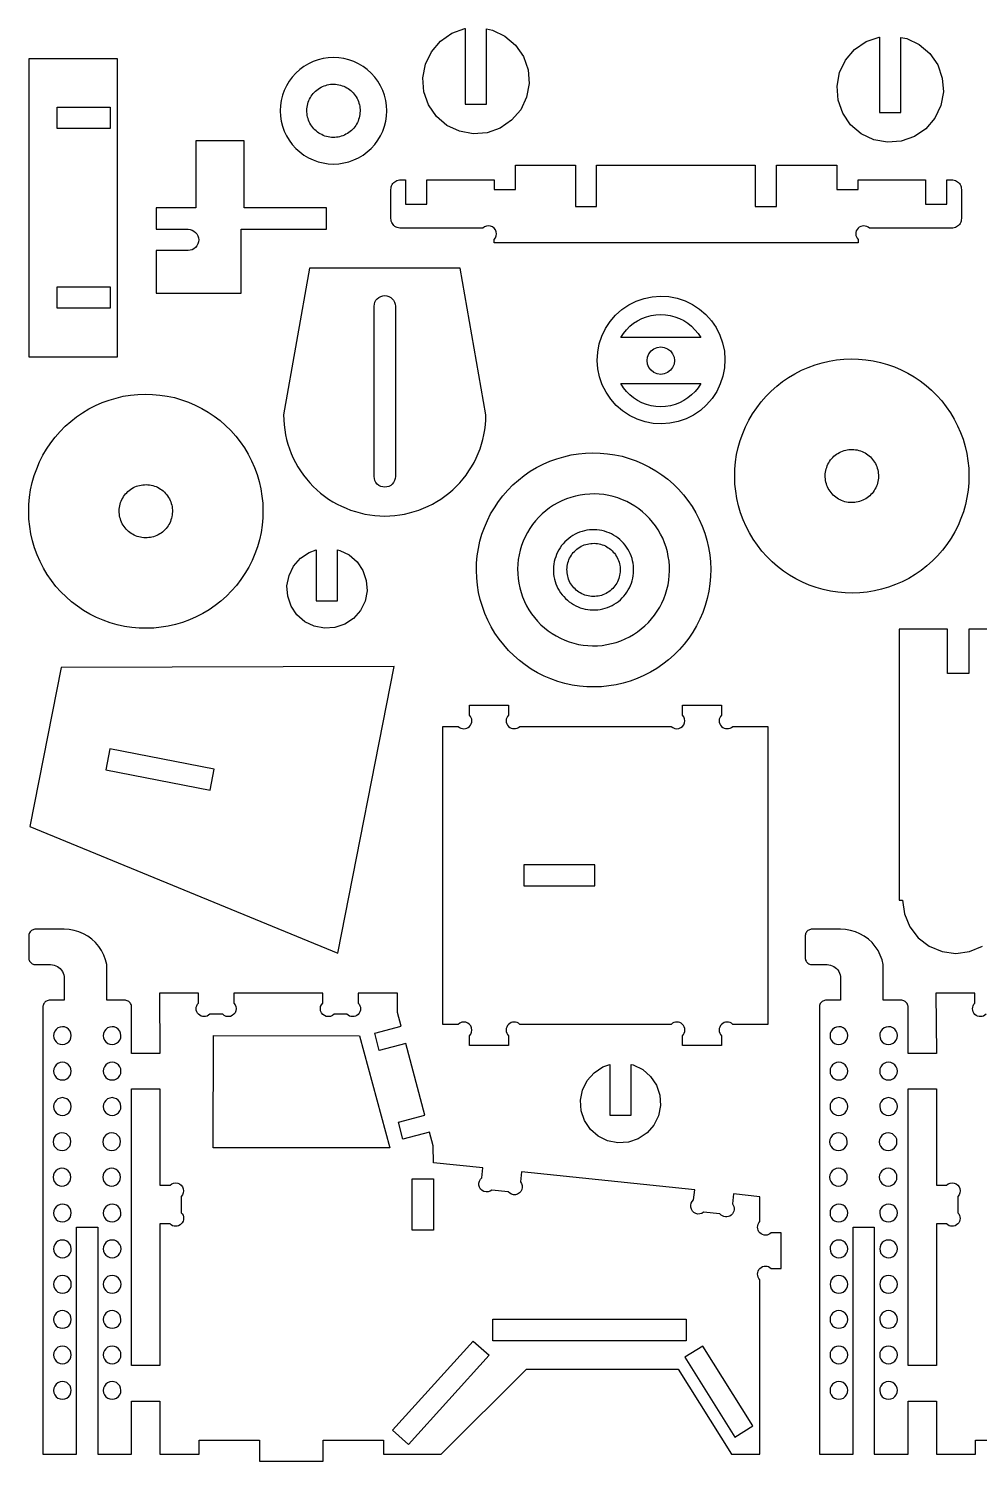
# Model space of a CAD drawing. Extents: x 0.7 to 47.3, y 0.7 to 17.5.
# Drawn here: x 0.72 to 11.88, y 0.72 to 17.54 of the extents above; entities that cross this region are included whole.
import ezdxf

# ---------------------------------------------------------------- set-up
doc = ezdxf.new("R2010")
doc.units = 0
doc.header["$MEASUREMENT"] = 0
for name, color, linetype in [('EXT', 1, 'CONTINUOUS'), ('INT', 150, 'CONTINUOUS'), ('POCKET_1_1MM', 105, 'CONTINUOUS')]:
    doc.layers.add(name, color=color, linetype=linetype)

msp = doc.modelspace()

# ---------------------------------------------------------------- linework, layer by layer
at = {"layer": 'EXT'}
for points in [[(6.388, 16.469), (6.253, 16.377), (6.1, 16.322), (5.937, 16.309), (5.776, 16.339), (5.629, 16.409), (5.505, 16.515), (5.413, 16.65), (5.358, 16.804), (5.346, 16.966), (5.375, 17.127), (5.446, 17.274), (5.552, 17.398), (5.686, 17.49), (5.84, 17.545), (5.844, 17.545), (5.844, 16.657), (6.094, 16.657), (6.094, 17.541), (6.163, 17.528), (6.31, 17.458), (6.434, 17.352), (6.527, 17.217), (6.581, 17.063), (6.594, 16.901), (6.564, 16.74), (6.494, 16.593)], [(11.25, 16.37), (11.116, 16.278), (10.962, 16.224), (10.799, 16.211), (10.639, 16.241), (10.491, 16.311), (10.367, 16.417), (10.275, 16.551), (10.221, 16.705), (10.208, 16.868), (10.237, 17.028), (10.308, 17.175), (10.414, 17.3), (10.548, 17.392), (10.702, 17.446), (10.706, 17.446), (10.706, 16.559), (10.956, 16.559), (10.956, 17.442), (11.025, 17.429), (11.172, 17.359), (11.296, 17.253), (11.389, 17.119), (11.443, 16.965), (11.456, 16.802), (11.426, 16.642), (11.356, 16.495)], [(0.719, 17.191), (0.719, 13.691), (1.76, 13.691), (1.76, 17.191)], [(7.551, 13.193), (7.496, 13.274), (7.452, 13.361), (7.419, 13.454), (7.399, 13.55), (7.392, 13.648), (7.398, 13.746), (7.416, 13.842), (7.447, 13.935), (7.49, 14.024), (7.544, 14.106), (7.608, 14.18), (7.681, 14.245), (7.762, 14.3), (7.85, 14.344), (7.942, 14.377), (8.038, 14.397), (8.136, 14.404), (8.234, 14.398), (8.331, 14.38), (8.424, 14.349), (8.512, 14.306), (8.594, 14.252), (8.668, 14.188), (8.734, 14.115), (8.789, 14.034), (8.833, 13.946), (8.865, 13.854), (8.885, 13.757), (8.892, 13.66), (8.887, 13.562), (8.868, 13.465), (8.837, 13.372), (8.795, 13.284), (8.741, 13.202), (8.677, 13.128), (8.603, 13.062), (8.522, 13.007), (8.435, 12.963), (8.342, 12.931), (8.246, 12.911), (8.148, 12.904), (8.05, 12.909), (7.954, 12.928), (7.861, 12.959), (7.772, 13.001), (7.69, 13.055), (7.616, 13.119)], [(9.445, 11.284), (9.384, 11.344), (9.326, 11.409), (9.273, 11.477), (9.224, 11.548), (9.18, 11.622), (9.14, 11.699), (9.105, 11.778), (9.076, 11.859), (9.051, 11.942), (9.032, 12.026), (9.018, 12.111), (9.009, 12.197), (9.006, 12.284), (9.008, 12.37), (9.016, 12.456), (9.029, 12.542), (9.048, 12.626), (9.071, 12.709), (9.1, 12.79), (9.134, 12.87), (9.173, 12.947), (9.217, 13.022), (9.265, 13.093), (9.317, 13.162), (9.374, 13.227), (9.435, 13.288), (9.499, 13.346), (9.567, 13.399), (9.639, 13.448), (9.713, 13.492), (9.79, 13.532), (9.869, 13.567), (9.95, 13.596), (10.033, 13.621), (10.117, 13.64), (10.202, 13.654), (10.288, 13.662), (10.374, 13.666), (10.461, 13.663), (10.547, 13.656), (10.632, 13.643), (10.716, 13.624), (10.8, 13.6), (10.881, 13.572), (10.96, 13.538), (11.038, 13.499), (11.112, 13.455), (11.184, 13.407), (11.252, 13.354), (11.317, 13.298), (11.379, 13.237), (11.436, 13.172), (11.49, 13.104), (11.538, 13.033), (11.583, 12.959), (11.622, 12.882), (11.657, 12.803), (11.687, 12.722), (11.711, 12.639), (11.731, 12.555), (11.744, 12.47), (11.753, 12.384), (11.756, 12.298), (11.754, 12.211), (11.746, 12.125), (11.733, 12.04), (11.715, 11.955), (11.691, 11.872), (11.662, 11.791), (11.628, 11.711), (11.589, 11.634), (11.546, 11.56), (11.498, 11.488), (11.445, 11.419), (11.388, 11.354), (11.327, 11.293), (11.263, 11.236), (11.195, 11.182), (11.124, 11.133), (11.05, 11.089), (10.973, 11.049), (10.894, 11.015), (10.813, 10.985), (10.73, 10.961), (10.646, 10.941), (10.56, 10.927), (10.474, 10.919), (10.388, 10.916), (10.302, 10.918), (10.216, 10.926), (10.13, 10.939), (10.046, 10.957), (9.963, 10.981), (9.881, 11.01), (9.802, 11.044), (9.725, 11.082), (9.65, 11.126), (9.579, 11.174), (9.51, 11.227)], [(1.158, 10.87), (1.096, 10.931), (1.039, 10.995), (0.985, 11.063), (0.937, 11.135), (0.892, 11.209), (0.853, 11.286), (0.818, 11.365), (0.788, 11.446), (0.764, 11.529), (0.744, 11.613), (0.731, 11.698), (0.722, 11.784), (0.719, 11.87), (0.721, 11.957), (0.729, 12.043), (0.742, 12.128), (0.76, 12.213), (0.784, 12.296), (0.813, 12.377), (0.847, 12.456), (0.886, 12.534), (0.929, 12.608), (0.977, 12.68), (1.03, 12.748), (1.087, 12.813), (1.148, 12.875), (1.212, 12.932), (1.28, 12.986), (1.351, 13.034), (1.425, 13.079), (1.502, 13.118), (1.581, 13.153), (1.662, 13.183), (1.745, 13.207), (1.829, 13.227), (1.915, 13.241), (2.001, 13.249), (2.087, 13.252), (2.173, 13.25), (2.259, 13.242), (2.345, 13.229), (2.429, 13.211), (2.512, 13.187), (2.594, 13.158), (2.673, 13.124), (2.75, 13.085), (2.825, 13.042), (2.896, 12.994), (2.965, 12.941), (3.03, 12.884), (3.091, 12.824), (3.149, 12.759), (3.202, 12.691), (3.251, 12.62), (3.295, 12.546), (3.335, 12.469), (3.37, 12.39), (3.399, 12.309), (3.424, 12.226), (3.443, 12.142), (3.457, 12.056), (3.466, 11.97), (3.469, 11.884), (3.466, 11.798), (3.459, 11.712), (3.446, 11.626), (3.427, 11.542), (3.404, 11.459), (3.375, 11.377), (3.341, 11.298), (3.302, 11.221), (3.258, 11.146), (3.21, 11.075), (3.158, 11.006), (3.101, 10.941), (3.04, 10.88), (2.976, 10.822), (2.908, 10.769), (2.836, 10.72), (2.762, 10.676), (2.685, 10.636), (2.606, 10.601), (2.525, 10.572), (2.442, 10.547), (2.358, 10.528), (2.273, 10.514), (2.187, 10.505), (2.101, 10.502), (2.014, 10.505), (1.928, 10.512), (1.843, 10.525), (1.759, 10.544), (1.675, 10.567), (1.594, 10.596), (1.515, 10.63), (1.437, 10.669), (1.363, 10.713), (1.291, 10.761), (1.223, 10.813)], [(6.413, 10.181), (6.352, 10.242), (6.295, 10.307), (6.241, 10.375), (6.192, 10.446), (6.148, 10.52), (6.109, 10.597), (6.074, 10.676), (6.044, 10.757), (6.02, 10.84), (6, 10.924), (5.986, 11.009), (5.978, 11.095), (5.975, 11.181), (5.977, 11.268), (5.985, 11.354), (5.998, 11.439), (6.016, 11.524), (6.04, 11.607), (6.069, 11.688), (6.103, 11.767), (6.141, 11.845), (6.185, 11.919), (6.233, 11.991), (6.286, 12.059), (6.343, 12.124), (6.403, 12.186), (6.468, 12.243), (6.536, 12.297), (6.607, 12.346), (6.681, 12.39), (6.758, 12.429), (6.837, 12.464), (6.918, 12.494), (7.001, 12.518), (7.085, 12.538), (7.171, 12.552), (7.256, 12.56), (7.343, 12.563), (7.429, 12.561), (7.515, 12.553), (7.601, 12.54), (7.685, 12.522), (7.768, 12.498), (7.849, 12.469), (7.929, 12.435), (8.006, 12.396), (8.081, 12.353), (8.152, 12.305), (8.221, 12.252), (8.286, 12.195), (8.347, 12.135), (8.405, 12.07), (8.458, 12.002), (8.507, 11.931), (8.551, 11.857), (8.591, 11.78), (8.626, 11.701), (8.655, 11.62), (8.68, 11.537), (8.699, 11.453), (8.713, 11.367), (8.722, 11.281), (8.725, 11.195), (8.722, 11.109), (8.715, 11.023), (8.702, 10.937), (8.683, 10.853), (8.66, 10.77), (8.631, 10.689), (8.597, 10.609), (8.558, 10.532), (8.514, 10.457), (8.466, 10.386), (8.414, 10.317), (8.357, 10.252), (8.296, 10.191), (8.231, 10.133), (8.163, 10.08), (8.092, 10.031), (8.018, 9.987), (7.941, 9.947), (7.862, 9.912), (7.781, 9.883), (7.698, 9.858), (7.614, 9.839), (7.529, 9.825), (7.443, 9.816), (7.357, 9.813), (7.27, 9.816), (7.184, 9.823), (7.099, 9.836), (7.014, 9.855), (6.931, 9.878), (6.85, 9.907), (6.77, 9.941), (6.693, 9.98), (6.619, 10.024), (6.547, 10.072), (6.479, 10.124)], [(4.532, 10.619), (4.43, 10.55), (4.314, 10.51), (4.191, 10.502), (4.07, 10.526), (3.96, 10.58), (3.867, 10.661), (3.799, 10.763), (3.759, 10.879), (3.751, 11.002), (3.775, 11.123), (3.829, 11.233), (3.91, 11.326), (4.012, 11.394), (4.095, 11.423), (4.095, 10.826), (4.345, 10.826), (4.345, 11.423), (4.371, 11.418), (4.482, 11.364), (4.574, 11.283), (4.643, 11.181), (4.682, 11.065), (4.691, 10.942), (4.667, 10.822), (4.613, 10.711)], [(0.734, 8.173), (4.349, 6.686), (5.009, 10.053), (1.101, 10.042)], [(7.977, 4.575), (7.875, 4.507), (7.758, 4.467), (7.636, 4.459), (7.515, 4.483), (7.405, 4.537), (7.312, 4.618), (7.244, 4.72), (7.204, 4.836), (7.196, 4.959), (7.22, 5.079), (7.274, 5.19), (7.355, 5.282), (7.457, 5.351), (7.54, 5.379), (7.54, 4.783), (7.79, 4.783), (7.79, 5.38), (7.816, 5.375), (7.927, 5.321), (8.019, 5.24), (8.088, 5.138), (8.127, 5.021), (8.136, 4.899), (8.112, 4.778), (8.058, 4.668)]]:
    msp.add_lwpolyline(points, close=True, dxfattribs=at)
for points in [[(4.297, 17.205, 0.414214), (3.672, 16.58, 0.414214), (4.297, 15.955, 0.414214), (4.922, 16.58, 0.414214)], [(3.249, 16.227), (2.68, 16.227), (2.68, 15.439), (2.215, 15.439), (2.215, 15.189), (2.59, 15.189, -0.414214), (2.715, 15.064, -0.414214), (2.59, 14.939), (2.215, 14.939), (2.215, 14.439), (3.215, 14.439), (3.215, 15.189), (4.215, 15.189), (4.215, 15.439), (3.25, 15.439)], [(11.568, 15.202), (10.587, 15.201, 1), (10.455, 15.068), (10.455, 15.03), (6.183, 15.03), (6.183, 15.068, 1), (6.051, 15.201), (5.09, 15.201), (5.075, 15.201), (5.06, 15.204), (5.045, 15.208), (5.031, 15.215), (5.018, 15.223), (5.007, 15.233), (4.996, 15.244), (4.988, 15.257), (4.981, 15.27), (4.975, 15.284), (4.972, 15.299), (4.971, 15.314), (4.971, 15.656), (4.972, 15.671), (4.975, 15.686), (4.979, 15.7), (4.986, 15.713), (4.994, 15.725), (5.004, 15.737), (5.015, 15.747), (5.028, 15.755), (5.041, 15.761), (5.055, 15.766), (5.07, 15.769), (5.085, 15.77), (5.142, 15.77), (5.142, 15.485), (5.392, 15.485), (5.392, 15.77), (6.183, 15.77), (6.183, 15.656), (6.433, 15.656), (6.433, 15.941), (7.137, 15.941), (7.137, 15.457), (7.386, 15.457), (7.386, 15.941), (9.246, 15.941), (9.246, 15.457), (9.496, 15.457), (9.496, 15.941), (10.205, 15.941), (10.205, 15.656), (10.455, 15.656), (10.455, 15.77), (11.247, 15.77), (11.247, 15.485), (11.497, 15.485), (11.497, 15.77), (11.554, 15.77), (11.568, 15.769), (11.583, 15.766), (11.597, 15.761), (11.61, 15.755), (11.623, 15.747), (11.634, 15.737), (11.644, 15.725), (11.652, 15.713), (11.659, 15.7), (11.664, 15.686), (11.666, 15.671), (11.667, 15.656), (11.667, 15.314), (11.666, 15.3), (11.664, 15.285), (11.659, 15.271), (11.652, 15.258), (11.644, 15.245), (11.634, 15.234), (11.623, 15.224), (11.61, 15.216), (11.597, 15.209), (11.583, 15.204)], [(6.086, 13.009), (5.782, 14.732), (4.015, 14.732), (3.711, 13.009), (3.711, 13.009, 0.414214), (4.899, 11.821, 0.414214), (6.086, 13.009)], [(5.581, 9.351), (5.761, 9.351, 1), (5.894, 9.483), (5.894, 9.601), (6.351, 9.601), (6.351, 9.483, 1), (6.483, 9.351), (8.261, 9.351, 1), (8.394, 9.483), (8.394, 9.601), (8.851, 9.601), (8.851, 9.483, 1), (8.983, 9.351), (9.394, 9.351), (9.394, 5.851), (8.983, 5.851, 1), (8.851, 5.718), (8.851, 5.601), (8.394, 5.601), (8.394, 5.718, 1), (8.261, 5.851), (6.483, 5.851, 1), (6.351, 5.718), (6.351, 5.601), (5.894, 5.601), (5.894, 5.718, 1), (5.761, 5.851), (5.581, 5.851)], [(2.255, 6.219), (2.26, 5.51), (1.927, 5.51), (1.927, 6.052), (1.926, 6.063), (1.924, 6.074), (1.921, 6.084), (1.916, 6.094), (1.91, 6.103), (1.903, 6.111), (1.894, 6.118), (1.885, 6.124), (1.876, 6.129), (1.865, 6.133), (1.855, 6.135), (1.844, 6.135), (1.635, 6.135), (1.635, 6.552), (1.621, 6.609), (1.601, 6.664), (1.574, 6.717), (1.542, 6.766), (1.504, 6.811), (1.461, 6.851), (1.414, 6.886), (1.363, 6.915), (1.308, 6.938), (1.252, 6.955), (1.194, 6.965), (1.135, 6.969), (0.802, 6.969), (0.791, 6.968), (0.781, 6.966), (0.77, 6.962), (0.76, 6.958), (0.751, 6.952), (0.743, 6.944), (0.736, 6.936), (0.73, 6.927), (0.725, 6.917), (0.722, 6.907), (0.719, 6.896), (0.719, 6.885), (0.719, 6.635), (0.719, 6.625), (0.722, 6.614), (0.725, 6.604), (0.73, 6.594), (0.736, 6.585), (0.743, 6.576), (0.751, 6.569), (0.76, 6.563), (0.77, 6.558), (0.781, 6.555), (0.791, 6.553), (0.802, 6.552), (0.976, 6.552), (0.997, 6.551), (1.017, 6.547), (1.037, 6.54), (1.056, 6.531), (1.073, 6.519), (1.089, 6.505), (1.102, 6.49), (1.114, 6.472), (1.123, 6.454), (1.13, 6.434), (1.134, 6.413), (1.135, 6.392), (1.135, 6.135), (0.969, 6.135), (0.958, 6.135), (0.947, 6.133), (0.937, 6.129), (0.927, 6.124), (0.918, 6.118), (0.91, 6.111), (0.903, 6.103), (0.897, 6.094), (0.892, 6.084), (0.888, 6.074), (0.886, 6.063), (0.885, 6.052), (0.885, 0.802), (1.281, 0.802), (1.281, 3.469), (1.531, 3.469), (1.531, 0.802), (1.927, 0.802), (1.927, 1.427), (2.26, 1.427), (2.26, 0.802), (2.719, 0.802), (2.719, 0.969), (3.427, 0.969), (3.427, 0.719), (4.177, 0.719), (4.177, 0.969), (4.885, 0.969), (4.885, 0.802), (5.561, 0.802), (6.561, 1.802), (8.344, 1.802), (8.969, 0.802), (9.302, 0.802), (9.302, 2.852, -1), (9.435, 2.985), (9.552, 2.985), (9.552, 3.402), (9.435, 3.402, -1), (9.302, 3.534), (9.302, 3.827), (8.991, 3.859), (8.979, 3.743, -1), (8.833, 3.624), (8.642, 3.644, -1), (8.524, 3.79), (8.537, 3.907), (6.504, 4.118), (6.492, 4.002, -1), (6.347, 3.884), (6.156, 3.903, -1), (6.038, 4.049), (6.05, 4.166), (5.469, 4.226), (5.466, 4.423), (5.423, 4.584), (5.112, 4.501), (5.058, 4.703), (5.369, 4.786), (5.146, 5.627), (4.834, 5.544), (4.781, 5.747), (5.092, 5.83), (5.049, 5.99), (5.049, 6.219), (4.587, 6.219), (4.587, 6.101, -1), (4.454, 5.969), (4.303, 5.969, -1), (4.17, 6.101), (4.17, 6.219), (3.128, 6.219), (3.128, 6.101, -1), (2.996, 5.969), (2.844, 5.969, -1), (2.712, 6.101), (2.712, 6.219)]]:
    msp.add_lwpolyline(points, format="xyb", close=True, dxfattribs=at)
msp.add_lwpolyline([(13.615, 10.492), (11.756, 10.492), (11.756, 9.971), (11.506, 9.971), (11.506, 10.492), (10.935, 10.492), (10.935, 7.309), (10.977, 7.309), (10.998, 7.147), (11.061, 6.997), (11.16, 6.867), (11.289, 6.768), (11.44, 6.706), (11.602, 6.684), (11.764, 6.706), (11.914, 6.768)], dxfattribs=at)
msp.add_lwpolyline([(11.959, 5.969, -1), (11.826, 6.101), (11.826, 6.219), (11.369, 6.219), (11.375, 5.51), (11.041, 5.51), (11.041, 6.052), (11.041, 6.063), (11.038, 6.074), (11.035, 6.084), (11.03, 6.094), (11.024, 6.103), (11.017, 6.111), (11.009, 6.118), (11, 6.124), (10.99, 6.129), (10.979, 6.133), (10.969, 6.135), (10.958, 6.135), (10.75, 6.135), (10.75, 6.552), (10.736, 6.609), (10.715, 6.664), (10.689, 6.717), (10.656, 6.766), (10.618, 6.811), (10.575, 6.851), (10.528, 6.886), (10.477, 6.915), (10.423, 6.938), (10.366, 6.955), (10.308, 6.965), (10.25, 6.969), (9.916, 6.969), (9.905, 6.968), (9.895, 6.966), (9.884, 6.962), (9.875, 6.958), (9.866, 6.952), (9.857, 6.944), (9.85, 6.936), (9.844, 6.927), (9.839, 6.917), (9.836, 6.907), (9.834, 6.896), (9.833, 6.885), (9.833, 6.635), (9.834, 6.625), (9.836, 6.614), (9.839, 6.604), (9.844, 6.594), (9.85, 6.585), (9.857, 6.576), (9.866, 6.569), (9.875, 6.563), (9.884, 6.558), (9.895, 6.555), (9.905, 6.553), (9.916, 6.552), (10.09, 6.552), (10.111, 6.551), (10.131, 6.547), (10.151, 6.54), (10.17, 6.531), (10.187, 6.519), (10.203, 6.505), (10.217, 6.49), (10.228, 6.472), (10.237, 6.454), (10.244, 6.434), (10.248, 6.413), (10.25, 6.392), (10.25, 6.135), (10.083, 6.135), (10.072, 6.135), (10.061, 6.133), (10.051, 6.129), (10.041, 6.124), (10.032, 6.118), (10.024, 6.111), (10.017, 6.103), (10.011, 6.094), (10.006, 6.084), (10.002, 6.074), (10, 6.063), (10, 6.052), (10, 0.802), (10.395, 0.802), (10.395, 3.469), (10.645, 3.469), (10.645, 0.802), (11.041, 0.802), (11.041, 1.427), (11.375, 1.427), (11.375, 0.802), (11.833, 0.802), (11.833, 0.969), (12.541, 0.969)], format="xyb", dxfattribs=at)
at = {"layer": 'INT'}
for points in [[(4.053, 16.385), (4.041, 16.401), (4.03, 16.417), (4.02, 16.434), (4.012, 16.452), (4.004, 16.47), (3.998, 16.488), (3.993, 16.507), (3.989, 16.527), (3.986, 16.546), (3.985, 16.566), (3.984, 16.585), (3.985, 16.605), (3.988, 16.624), (3.991, 16.644), (3.996, 16.663), (4.001, 16.682), (4.008, 16.7), (4.016, 16.718), (4.026, 16.735), (4.036, 16.752), (4.047, 16.768), (4.059, 16.783), (4.073, 16.798), (4.087, 16.811), (4.102, 16.824), (4.118, 16.836), (4.134, 16.847), (4.151, 16.856), (4.169, 16.865), (4.187, 16.872), (4.205, 16.879), (4.224, 16.884), (4.244, 16.888), (4.263, 16.891), (4.283, 16.892), (4.302, 16.892), (4.322, 16.891), (4.341, 16.889), (4.361, 16.886), (4.38, 16.881), (4.398, 16.875), (4.417, 16.868), (4.435, 16.86), (4.452, 16.851), (4.469, 16.841), (4.485, 16.83), (4.5, 16.817), (4.515, 16.804), (4.528, 16.79), (4.541, 16.775), (4.553, 16.759), (4.564, 16.743), (4.573, 16.726), (4.582, 16.708), (4.589, 16.69), (4.596, 16.671), (4.601, 16.652), (4.605, 16.633), (4.607, 16.614), (4.609, 16.594), (4.609, 16.575), (4.608, 16.555), (4.606, 16.535), (4.603, 16.516), (4.598, 16.497), (4.592, 16.478), (4.585, 16.46), (4.577, 16.442), (4.568, 16.425), (4.558, 16.408), (4.546, 16.392), (4.534, 16.377), (4.521, 16.362), (4.507, 16.348), (4.492, 16.336), (4.476, 16.324), (4.46, 16.313), (4.443, 16.304), (4.425, 16.295), (4.407, 16.287), (4.388, 16.281), (4.369, 16.276), (4.35, 16.272), (4.331, 16.269), (4.311, 16.268), (4.291, 16.267), (4.272, 16.268), (4.252, 16.271), (4.233, 16.274), (4.214, 16.279), (4.195, 16.284), (4.177, 16.291), (4.159, 16.3), (4.142, 16.309), (4.125, 16.319), (4.109, 16.33), (4.094, 16.343), (4.079, 16.356), (4.065, 16.37)], [(1.052, 16.621), (1.677, 16.621), (1.677, 16.371), (1.052, 16.371)], [(1.052, 14.511), (1.677, 14.511), (1.677, 14.261), (1.052, 14.261)], [(8.607, 13.918), (7.669, 13.918), (7.7, 13.965), (7.736, 14.009), (7.776, 14.049), (7.82, 14.085), (7.867, 14.115), (7.918, 14.141), (7.971, 14.161), (8.025, 14.176), (8.081, 14.185), (8.138, 14.188), (8.194, 14.185), (8.25, 14.176), (8.305, 14.162), (8.358, 14.141), (8.408, 14.116), (8.456, 14.085), (8.5, 14.049), (8.54, 14.009), (8.576, 13.965)], [(7.977, 13.646), (7.982, 13.688), (7.998, 13.727), (8.024, 13.76), (8.057, 13.786), (8.096, 13.802), (8.138, 13.808), (8.18, 13.802), (8.219, 13.786), (8.252, 13.76), (8.278, 13.727), (8.294, 13.688), (8.299, 13.646), (8.294, 13.605), (8.278, 13.566), (8.252, 13.532), (8.219, 13.507), (8.18, 13.49), (8.138, 13.485), (8.096, 13.49), (8.057, 13.507), (8.024, 13.532), (7.998, 13.566), (7.982, 13.605)], [(7.669, 13.376), (8.607, 13.376), (8.577, 13.328), (8.541, 13.284), (8.501, 13.244), (8.457, 13.208), (8.409, 13.177), (8.359, 13.152), (8.306, 13.131), (8.251, 13.116), (8.195, 13.108), (8.138, 13.105), (8.082, 13.108), (8.025, 13.116), (7.971, 13.131), (7.918, 13.151), (7.867, 13.177), (7.82, 13.208), (7.775, 13.244), (7.735, 13.284), (7.7, 13.328)], [(10.137, 12.096), (10.125, 12.111), (10.115, 12.128), (10.105, 12.145), (10.096, 12.162), (10.089, 12.181), (10.082, 12.199), (10.077, 12.218), (10.073, 12.237), (10.071, 12.257), (10.069, 12.276), (10.069, 12.296), (10.07, 12.316), (10.072, 12.335), (10.075, 12.354), (10.08, 12.374), (10.086, 12.392), (10.093, 12.411), (10.101, 12.429), (10.11, 12.446), (10.12, 12.463), (10.132, 12.479), (10.144, 12.494), (10.157, 12.508), (10.171, 12.522), (10.186, 12.535), (10.202, 12.547), (10.218, 12.557), (10.235, 12.567), (10.253, 12.576), (10.271, 12.583), (10.29, 12.589), (10.309, 12.595), (10.328, 12.599), (10.347, 12.601), (10.367, 12.603), (10.387, 12.603), (10.406, 12.602), (10.426, 12.6), (10.445, 12.597), (10.464, 12.592), (10.483, 12.586), (10.501, 12.579), (10.519, 12.571), (10.536, 12.562), (10.553, 12.552), (10.569, 12.54), (10.584, 12.528), (10.599, 12.515), (10.613, 12.501), (10.625, 12.486), (10.637, 12.47), (10.648, 12.454), (10.658, 12.436), (10.666, 12.419), (10.674, 12.401), (10.68, 12.382), (10.685, 12.363), (10.689, 12.344), (10.692, 12.324), (10.693, 12.305), (10.694, 12.285), (10.693, 12.266), (10.691, 12.246), (10.687, 12.227), (10.682, 12.208), (10.677, 12.189), (10.67, 12.171), (10.662, 12.153), (10.652, 12.135), (10.642, 12.119), (10.631, 12.103), (10.619, 12.087), (10.605, 12.073), (10.591, 12.059), (10.576, 12.046), (10.561, 12.035), (10.544, 12.024), (10.527, 12.014), (10.509, 12.006), (10.491, 11.998), (10.473, 11.992), (10.454, 11.987), (10.434, 11.983), (10.415, 11.98), (10.395, 11.978), (10.376, 11.978), (10.356, 11.979), (10.337, 11.981), (10.317, 11.985), (10.298, 11.989), (10.28, 11.995), (10.261, 12.002), (10.243, 12.01), (10.226, 12.019), (10.209, 12.03), (10.193, 12.041), (10.178, 12.053), (10.163, 12.067), (10.15, 12.081)], [(1.85, 11.682), (1.838, 11.698), (1.827, 11.714), (1.817, 11.731), (1.809, 11.749), (1.801, 11.767), (1.795, 11.786), (1.79, 11.805), (1.786, 11.824), (1.783, 11.843), (1.782, 11.863), (1.781, 11.883), (1.782, 11.902), (1.784, 11.922), (1.788, 11.941), (1.792, 11.96), (1.798, 11.979), (1.805, 11.997), (1.813, 12.015), (1.823, 12.032), (1.833, 12.049), (1.844, 12.065), (1.856, 12.081), (1.87, 12.095), (1.884, 12.109), (1.899, 12.121), (1.914, 12.133), (1.931, 12.144), (1.948, 12.154), (1.966, 12.162), (1.984, 12.17), (2.002, 12.176), (2.021, 12.181), (2.041, 12.185), (2.06, 12.188), (2.08, 12.189), (2.099, 12.19), (2.119, 12.189), (2.138, 12.187), (2.158, 12.183), (2.177, 12.179), (2.195, 12.173), (2.214, 12.166), (2.232, 12.158), (2.249, 12.148), (2.266, 12.138), (2.282, 12.127), (2.297, 12.115), (2.312, 12.101), (2.325, 12.087), (2.338, 12.072), (2.35, 12.057), (2.36, 12.04), (2.37, 12.023), (2.379, 12.005), (2.386, 11.987), (2.393, 11.969), (2.398, 11.95), (2.402, 11.931), (2.404, 11.911), (2.406, 11.892), (2.406, 11.872), (2.405, 11.852), (2.403, 11.833), (2.4, 11.813), (2.395, 11.794), (2.389, 11.776), (2.382, 11.757), (2.374, 11.739), (2.365, 11.722), (2.355, 11.705), (2.343, 11.689), (2.331, 11.674), (2.318, 11.659), (2.304, 11.646), (2.289, 11.633), (2.273, 11.621), (2.257, 11.611), (2.24, 11.601), (2.222, 11.592), (2.204, 11.585), (2.185, 11.578), (2.166, 11.573), (2.147, 11.569), (2.128, 11.567), (2.108, 11.565), (2.088, 11.565), (2.069, 11.566), (2.049, 11.568), (2.03, 11.571), (2.011, 11.576), (1.992, 11.582), (1.974, 11.589), (1.956, 11.597), (1.939, 11.606), (1.922, 11.616), (1.906, 11.628), (1.89, 11.64), (1.876, 11.653), (1.862, 11.667)], [(7.106, 10.993), (7.094, 11.009), (7.083, 11.025), (7.073, 11.042), (7.065, 11.06), (7.057, 11.078), (7.051, 11.097), (7.046, 11.116), (7.042, 11.135), (7.039, 11.154), (7.038, 11.174), (7.037, 11.194), (7.038, 11.213), (7.04, 11.233), (7.044, 11.252), (7.048, 11.271), (7.054, 11.29), (7.061, 11.308), (7.069, 11.326), (7.078, 11.343), (7.089, 11.36), (7.1, 11.376), (7.112, 11.392), (7.126, 11.406), (7.14, 11.42), (7.155, 11.432), (7.17, 11.444), (7.187, 11.455), (7.204, 11.465), (7.222, 11.473), (7.24, 11.481), (7.258, 11.487), (7.277, 11.492), (7.296, 11.496), (7.316, 11.499), (7.335, 11.5), (7.355, 11.501), (7.375, 11.5), (7.394, 11.498), (7.414, 11.494), (7.433, 11.49), (7.451, 11.484), (7.47, 11.477), (7.488, 11.469), (7.505, 11.459), (7.522, 11.449), (7.538, 11.438), (7.553, 11.426), (7.567, 11.412), (7.581, 11.398), (7.594, 11.383), (7.606, 11.368), (7.616, 11.351), (7.626, 11.334), (7.635, 11.316), (7.642, 11.298), (7.649, 11.28), (7.654, 11.261), (7.658, 11.242), (7.66, 11.222), (7.662, 11.203), (7.662, 11.183), (7.661, 11.163), (7.659, 11.144), (7.656, 11.124), (7.651, 11.105), (7.645, 11.087), (7.638, 11.068), (7.63, 11.05), (7.621, 11.033), (7.611, 11.016), (7.599, 11), (7.587, 10.985), (7.574, 10.97), (7.56, 10.957), (7.545, 10.944), (7.529, 10.932), (7.513, 10.922), (7.496, 10.912), (7.478, 10.903), (7.46, 10.896), (7.441, 10.889), (7.422, 10.884), (7.403, 10.88), (7.384, 10.878), (7.364, 10.876), (7.344, 10.876), (7.325, 10.877), (7.305, 10.879), (7.286, 10.882), (7.267, 10.887), (7.248, 10.893), (7.23, 10.9), (7.212, 10.908), (7.194, 10.917), (7.178, 10.927), (7.162, 10.939), (7.146, 10.951), (7.132, 10.964), (7.118, 10.978)], [(1.623, 8.842), (2.849, 8.601), (2.897, 8.847), (1.671, 9.087)], [(6.533, 7.726), (6.533, 7.476), (7.366, 7.476), (7.366, 7.726)], [(1.188, 5.793), (1.166, 5.809), (1.141, 5.82), (1.114, 5.823), (1.087, 5.819), (1.062, 5.809), (1.04, 5.792), (1.024, 5.77), (1.014, 5.745), (1.01, 5.718), (1.014, 5.691), (1.025, 5.666), (1.042, 5.644), (1.063, 5.628), (1.088, 5.618), (1.115, 5.615), (1.142, 5.618), (1.167, 5.629), (1.189, 5.646), (1.205, 5.667), (1.215, 5.693), (1.219, 5.72), (1.215, 5.747), (1.204, 5.772)], [(1.771, 5.793), (1.749, 5.809), (1.724, 5.82), (1.697, 5.823), (1.67, 5.819), (1.645, 5.809), (1.624, 5.792), (1.607, 5.77), (1.597, 5.745), (1.594, 5.718), (1.598, 5.691), (1.608, 5.666), (1.625, 5.644), (1.647, 5.628), (1.672, 5.618), (1.699, 5.615), (1.726, 5.618), (1.751, 5.629), (1.772, 5.646), (1.789, 5.667), (1.799, 5.693), (1.802, 5.72), (1.798, 5.747), (1.788, 5.772)], [(10.302, 5.793), (10.28, 5.809), (10.255, 5.82), (10.228, 5.823), (10.201, 5.819), (10.176, 5.809), (10.154, 5.792), (10.138, 5.77), (10.128, 5.745), (10.125, 5.718), (10.128, 5.691), (10.139, 5.666), (10.156, 5.644), (10.177, 5.628), (10.203, 5.618), (10.23, 5.615), (10.257, 5.618), (10.282, 5.629), (10.303, 5.646), (10.319, 5.667), (10.33, 5.693), (10.333, 5.72), (10.329, 5.747), (10.319, 5.772)], [(10.885, 5.793), (10.863, 5.809), (10.838, 5.82), (10.811, 5.823), (10.784, 5.819), (10.759, 5.809), (10.738, 5.792), (10.721, 5.77), (10.711, 5.745), (10.708, 5.718), (10.712, 5.691), (10.722, 5.666), (10.739, 5.644), (10.761, 5.628), (10.786, 5.618), (10.813, 5.615), (10.84, 5.618), (10.865, 5.629), (10.886, 5.646), (10.903, 5.667), (10.913, 5.693), (10.916, 5.72), (10.912, 5.747), (10.902, 5.772)], [(4.601, 5.715), (4.957, 4.402), (2.885, 4.402), (2.89, 5.72)], [(1.188, 5.376), (1.167, 5.392), (1.142, 5.403), (1.115, 5.406), (1.088, 5.403), (1.063, 5.392), (1.041, 5.376), (1.024, 5.354), (1.014, 5.329), (1.01, 5.302), (1.014, 5.275), (1.024, 5.25), (1.041, 5.228), (1.063, 5.212), (1.088, 5.201), (1.115, 5.198), (1.142, 5.201), (1.167, 5.212), (1.188, 5.228), (1.205, 5.25), (1.215, 5.275), (1.219, 5.302), (1.215, 5.329), (1.205, 5.354)], [(1.772, 5.376), (1.75, 5.392), (1.725, 5.403), (1.698, 5.406), (1.671, 5.403), (1.646, 5.392), (1.624, 5.376), (1.608, 5.354), (1.597, 5.329), (1.594, 5.302), (1.597, 5.275), (1.608, 5.25), (1.624, 5.228), (1.646, 5.212), (1.671, 5.201), (1.698, 5.198), (1.725, 5.201), (1.75, 5.212), (1.772, 5.228), (1.788, 5.25), (1.799, 5.275), (1.802, 5.302), (1.799, 5.329), (1.788, 5.354)], [(10.302, 5.376), (10.281, 5.392), (10.256, 5.403), (10.229, 5.406), (10.202, 5.403), (10.177, 5.392), (10.155, 5.376), (10.139, 5.354), (10.128, 5.329), (10.125, 5.302), (10.128, 5.275), (10.139, 5.25), (10.155, 5.228), (10.177, 5.212), (10.202, 5.201), (10.229, 5.198), (10.256, 5.201), (10.281, 5.212), (10.302, 5.228), (10.319, 5.25), (10.329, 5.275), (10.333, 5.302), (10.329, 5.329), (10.319, 5.354)], [(10.886, 5.376), (10.864, 5.392), (10.839, 5.403), (10.812, 5.406), (10.785, 5.403), (10.76, 5.392), (10.738, 5.376), (10.722, 5.354), (10.711, 5.329), (10.708, 5.302), (10.711, 5.275), (10.722, 5.25), (10.738, 5.228), (10.76, 5.212), (10.785, 5.201), (10.812, 5.198), (10.839, 5.201), (10.864, 5.212), (10.886, 5.228), (10.902, 5.25), (10.913, 5.275), (10.916, 5.302), (10.913, 5.329), (10.902, 5.354)], [(1.188, 4.96), (1.166, 4.976), (1.141, 4.986), (1.114, 4.99), (1.087, 4.986), (1.062, 4.975), (1.04, 4.958), (1.024, 4.937), (1.014, 4.912), (1.01, 4.885), (1.014, 4.858), (1.025, 4.833), (1.042, 4.811), (1.063, 4.795), (1.088, 4.785), (1.115, 4.781), (1.142, 4.785), (1.167, 4.796), (1.189, 4.812), (1.205, 4.834), (1.215, 4.859), (1.219, 4.886), (1.215, 4.913), (1.204, 4.938)], [(1.771, 4.96), (1.749, 4.976), (1.724, 4.986), (1.697, 4.99), (1.67, 4.986), (1.645, 4.975), (1.624, 4.958), (1.607, 4.937), (1.597, 4.912), (1.594, 4.885), (1.598, 4.858), (1.608, 4.833), (1.625, 4.811), (1.647, 4.795), (1.672, 4.785), (1.699, 4.781), (1.726, 4.785), (1.751, 4.796), (1.772, 4.812), (1.789, 4.834), (1.799, 4.859), (1.802, 4.886), (1.798, 4.913), (1.788, 4.938)], [(10.302, 4.96), (10.28, 4.976), (10.255, 4.986), (10.228, 4.99), (10.201, 4.986), (10.176, 4.975), (10.154, 4.958), (10.138, 4.937), (10.128, 4.912), (10.125, 4.885), (10.128, 4.858), (10.139, 4.833), (10.156, 4.811), (10.177, 4.795), (10.203, 4.785), (10.23, 4.781), (10.257, 4.785), (10.282, 4.796), (10.303, 4.812), (10.319, 4.834), (10.33, 4.859), (10.333, 4.886), (10.329, 4.913), (10.319, 4.938)], [(10.885, 4.96), (10.863, 4.976), (10.838, 4.986), (10.811, 4.99), (10.784, 4.986), (10.759, 4.975), (10.738, 4.958), (10.721, 4.937), (10.711, 4.912), (10.708, 4.885), (10.712, 4.858), (10.722, 4.833), (10.739, 4.811), (10.761, 4.795), (10.786, 4.785), (10.813, 4.781), (10.84, 4.785), (10.865, 4.796), (10.886, 4.812), (10.903, 4.834), (10.913, 4.859), (10.916, 4.886), (10.912, 4.913), (10.902, 4.938)], [(1.183, 4.547), (1.161, 4.564), (1.136, 4.574), (1.109, 4.577), (1.082, 4.574), (1.057, 4.563), (1.035, 4.546), (1.019, 4.524), (1.009, 4.499), (1.006, 4.472), (1.009, 4.445), (1.02, 4.42), (1.037, 4.399), (1.058, 4.382), (1.084, 4.372), (1.111, 4.369), (1.138, 4.373), (1.163, 4.383), (1.184, 4.4), (1.2, 4.422), (1.211, 4.447), (1.214, 4.474), (1.21, 4.501), (1.2, 4.526)], [(1.766, 4.547), (1.744, 4.564), (1.719, 4.574), (1.692, 4.577), (1.665, 4.574), (1.64, 4.563), (1.619, 4.546), (1.602, 4.524), (1.592, 4.499), (1.589, 4.472), (1.593, 4.445), (1.603, 4.42), (1.62, 4.399), (1.642, 4.382), (1.667, 4.372), (1.694, 4.369), (1.721, 4.373), (1.746, 4.383), (1.767, 4.4), (1.784, 4.422), (1.794, 4.447), (1.797, 4.474), (1.793, 4.501), (1.783, 4.526)], [(10.297, 4.547), (10.275, 4.564), (10.25, 4.574), (10.223, 4.577), (10.196, 4.574), (10.171, 4.563), (10.15, 4.546), (10.133, 4.524), (10.123, 4.499), (10.12, 4.472), (10.124, 4.445), (10.134, 4.42), (10.151, 4.399), (10.173, 4.382), (10.198, 4.372), (10.225, 4.369), (10.252, 4.373), (10.277, 4.383), (10.298, 4.4), (10.315, 4.422), (10.325, 4.447), (10.328, 4.474), (10.324, 4.501), (10.314, 4.526)], [(10.88, 4.547), (10.859, 4.564), (10.833, 4.574), (10.806, 4.577), (10.779, 4.574), (10.754, 4.563), (10.733, 4.546), (10.717, 4.524), (10.706, 4.499), (10.703, 4.472), (10.707, 4.445), (10.717, 4.42), (10.734, 4.399), (10.756, 4.382), (10.781, 4.372), (10.808, 4.369), (10.835, 4.373), (10.86, 4.383), (10.882, 4.4), (10.898, 4.422), (10.908, 4.447), (10.911, 4.474), (10.908, 4.501), (10.897, 4.526)], [(1.183, 4.13), (1.162, 4.147), (1.137, 4.157), (1.11, 4.161), (1.083, 4.157), (1.058, 4.147), (1.036, 4.13), (1.02, 4.109), (1.009, 4.083), (1.006, 4.056), (1.009, 4.03), (1.02, 4.004), (1.036, 3.983), (1.058, 3.966), (1.083, 3.956), (1.11, 3.952), (1.137, 3.956), (1.162, 3.966), (1.183, 3.983), (1.2, 4.004), (1.21, 4.03), (1.214, 4.056), (1.21, 4.083), (1.2, 4.109)], [(1.767, 4.13), (1.745, 4.147), (1.72, 4.157), (1.693, 4.161), (1.666, 4.157), (1.641, 4.147), (1.619, 4.13), (1.603, 4.109), (1.592, 4.083), (1.589, 4.056), (1.592, 4.03), (1.603, 4.004), (1.619, 3.983), (1.641, 3.966), (1.666, 3.956), (1.693, 3.952), (1.72, 3.956), (1.745, 3.966), (1.767, 3.983), (1.783, 4.004), (1.794, 4.03), (1.797, 4.056), (1.794, 4.083), (1.783, 4.109)], [(10.298, 4.13), (10.276, 4.147), (10.251, 4.157), (10.224, 4.161), (10.197, 4.157), (10.172, 4.147), (10.15, 4.13), (10.134, 4.109), (10.123, 4.083), (10.12, 4.056), (10.123, 4.03), (10.134, 4.004), (10.15, 3.983), (10.172, 3.966), (10.197, 3.956), (10.224, 3.952), (10.251, 3.956), (10.276, 3.966), (10.298, 3.983), (10.314, 4.004), (10.325, 4.03), (10.328, 4.056), (10.325, 4.083), (10.314, 4.109)], [(10.881, 4.13), (10.859, 4.147), (10.834, 4.157), (10.807, 4.161), (10.78, 4.157), (10.755, 4.147), (10.734, 4.13), (10.717, 4.109), (10.707, 4.083), (10.703, 4.056), (10.707, 4.03), (10.717, 4.004), (10.734, 3.983), (10.755, 3.966), (10.78, 3.956), (10.807, 3.952), (10.834, 3.956), (10.859, 3.966), (10.881, 3.983), (10.897, 4.004), (10.908, 4.03), (10.911, 4.056), (10.908, 4.083), (10.897, 4.109)], [(5.469, 4.037), (5.469, 3.433), (5.219, 3.433), (5.219, 4.037)], [(1.188, 3.71), (1.166, 3.726), (1.141, 3.736), (1.114, 3.74), (1.087, 3.736), (1.062, 3.725), (1.04, 3.708), (1.024, 3.687), (1.014, 3.662), (1.01, 3.635), (1.014, 3.608), (1.025, 3.583), (1.042, 3.561), (1.063, 3.545), (1.088, 3.535), (1.115, 3.531), (1.142, 3.535), (1.167, 3.546), (1.189, 3.562), (1.205, 3.584), (1.215, 3.609), (1.219, 3.636), (1.215, 3.663), (1.204, 3.688)], [(1.771, 3.71), (1.749, 3.726), (1.724, 3.736), (1.697, 3.74), (1.67, 3.736), (1.645, 3.725), (1.624, 3.708), (1.607, 3.687), (1.597, 3.662), (1.594, 3.635), (1.598, 3.608), (1.608, 3.583), (1.625, 3.561), (1.647, 3.545), (1.672, 3.535), (1.699, 3.531), (1.726, 3.535), (1.751, 3.546), (1.772, 3.562), (1.789, 3.584), (1.799, 3.609), (1.802, 3.636), (1.798, 3.663), (1.788, 3.688)], [(10.302, 3.71), (10.28, 3.726), (10.255, 3.736), (10.228, 3.74), (10.201, 3.736), (10.176, 3.725), (10.154, 3.708), (10.138, 3.687), (10.128, 3.662), (10.125, 3.635), (10.128, 3.608), (10.139, 3.583), (10.156, 3.561), (10.177, 3.545), (10.203, 3.535), (10.23, 3.531), (10.257, 3.535), (10.282, 3.546), (10.303, 3.562), (10.319, 3.584), (10.33, 3.609), (10.333, 3.636), (10.329, 3.663), (10.319, 3.688)], [(10.885, 3.71), (10.863, 3.726), (10.838, 3.736), (10.811, 3.74), (10.784, 3.736), (10.759, 3.725), (10.738, 3.708), (10.721, 3.687), (10.711, 3.662), (10.708, 3.635), (10.712, 3.608), (10.722, 3.583), (10.739, 3.561), (10.761, 3.545), (10.786, 3.535), (10.813, 3.531), (10.84, 3.535), (10.865, 3.546), (10.886, 3.562), (10.903, 3.584), (10.913, 3.609), (10.916, 3.636), (10.912, 3.663), (10.902, 3.688)], [(1.188, 3.289), (1.166, 3.305), (1.141, 3.315), (1.114, 3.318), (1.087, 3.315), (1.062, 3.304), (1.041, 3.287), (1.024, 3.266), (1.014, 3.24), (1.011, 3.213), (1.015, 3.186), (1.025, 3.161), (1.042, 3.14), (1.064, 3.124), (1.089, 3.113), (1.116, 3.11), (1.143, 3.114), (1.168, 3.124), (1.189, 3.141), (1.206, 3.163), (1.216, 3.188), (1.219, 3.215), (1.215, 3.242), (1.205, 3.267)], [(1.771, 3.289), (1.75, 3.305), (1.725, 3.315), (1.698, 3.318), (1.671, 3.315), (1.646, 3.304), (1.624, 3.287), (1.608, 3.266), (1.598, 3.24), (1.594, 3.213), (1.598, 3.186), (1.609, 3.161), (1.625, 3.14), (1.647, 3.124), (1.672, 3.113), (1.699, 3.11), (1.726, 3.114), (1.751, 3.124), (1.773, 3.141), (1.789, 3.163), (1.799, 3.188), (1.803, 3.215), (1.799, 3.242), (1.788, 3.267)], [(10.302, 3.289), (10.281, 3.305), (10.255, 3.315), (10.228, 3.318), (10.201, 3.315), (10.176, 3.304), (10.155, 3.287), (10.139, 3.266), (10.128, 3.24), (10.125, 3.213), (10.129, 3.186), (10.14, 3.161), (10.156, 3.14), (10.178, 3.124), (10.203, 3.113), (10.23, 3.11), (10.257, 3.114), (10.282, 3.124), (10.304, 3.141), (10.32, 3.163), (10.33, 3.188), (10.333, 3.215), (10.33, 3.242), (10.319, 3.267)], [(10.886, 3.289), (10.864, 3.305), (10.839, 3.315), (10.812, 3.318), (10.785, 3.315), (10.76, 3.304), (10.738, 3.287), (10.722, 3.266), (10.712, 3.24), (10.708, 3.213), (10.712, 3.186), (10.723, 3.161), (10.74, 3.14), (10.761, 3.124), (10.787, 3.113), (10.813, 3.11), (10.84, 3.114), (10.865, 3.124), (10.887, 3.141), (10.903, 3.163), (10.913, 3.188), (10.917, 3.215), (10.913, 3.242), (10.902, 3.267)], [(1.189, 2.871), (1.167, 2.888), (1.142, 2.898), (1.115, 2.902), (1.088, 2.898), (1.063, 2.888), (1.041, 2.871), (1.025, 2.85), (1.014, 2.825), (1.011, 2.798), (1.014, 2.771), (1.025, 2.745), (1.041, 2.724), (1.063, 2.707), (1.088, 2.697), (1.115, 2.693), (1.142, 2.697), (1.167, 2.707), (1.189, 2.724), (1.205, 2.745), (1.216, 2.771), (1.219, 2.798), (1.216, 2.825), (1.205, 2.85)], [(1.772, 2.871), (1.751, 2.888), (1.725, 2.898), (1.698, 2.902), (1.671, 2.898), (1.646, 2.888), (1.625, 2.871), (1.608, 2.85), (1.598, 2.825), (1.594, 2.798), (1.598, 2.771), (1.608, 2.745), (1.625, 2.724), (1.646, 2.707), (1.671, 2.697), (1.698, 2.693), (1.725, 2.697), (1.751, 2.707), (1.772, 2.724), (1.789, 2.745), (1.799, 2.771), (1.803, 2.798), (1.799, 2.825), (1.789, 2.85)], [(10.303, 2.871), (10.281, 2.888), (10.256, 2.898), (10.229, 2.902), (10.202, 2.898), (10.177, 2.888), (10.156, 2.871), (10.139, 2.85), (10.129, 2.825), (10.125, 2.798), (10.129, 2.771), (10.139, 2.745), (10.156, 2.724), (10.177, 2.707), (10.202, 2.697), (10.229, 2.693), (10.256, 2.697), (10.281, 2.707), (10.303, 2.724), (10.319, 2.745), (10.33, 2.771), (10.333, 2.798), (10.33, 2.825), (10.319, 2.85)], [(10.886, 2.871), (10.865, 2.888), (10.84, 2.898), (10.813, 2.902), (10.786, 2.898), (10.761, 2.888), (10.739, 2.871), (10.722, 2.85), (10.712, 2.825), (10.708, 2.798), (10.712, 2.771), (10.722, 2.745), (10.739, 2.724), (10.761, 2.707), (10.786, 2.697), (10.813, 2.693), (10.84, 2.697), (10.865, 2.707), (10.886, 2.724), (10.903, 2.745), (10.913, 2.771), (10.917, 2.798), (10.913, 2.825), (10.903, 2.85)], [(1.188, 2.46), (1.166, 2.476), (1.141, 2.486), (1.114, 2.49), (1.087, 2.486), (1.062, 2.475), (1.04, 2.458), (1.024, 2.437), (1.014, 2.412), (1.01, 2.385), (1.014, 2.358), (1.025, 2.333), (1.042, 2.311), (1.063, 2.295), (1.088, 2.285), (1.115, 2.281), (1.142, 2.285), (1.167, 2.296), (1.189, 2.312), (1.205, 2.334), (1.215, 2.359), (1.219, 2.386), (1.215, 2.413), (1.204, 2.438)], [(1.771, 2.46), (1.749, 2.476), (1.724, 2.486), (1.697, 2.49), (1.67, 2.486), (1.645, 2.475), (1.624, 2.458), (1.607, 2.437), (1.597, 2.412), (1.594, 2.385), (1.598, 2.358), (1.608, 2.333), (1.625, 2.311), (1.647, 2.295), (1.672, 2.285), (1.699, 2.281), (1.726, 2.285), (1.751, 2.296), (1.772, 2.312), (1.789, 2.334), (1.799, 2.359), (1.802, 2.386), (1.798, 2.413), (1.788, 2.438)], [(8.438, 2.388), (8.438, 2.135), (6.167, 2.135), (6.167, 2.388)], [(10.302, 2.46), (10.28, 2.476), (10.255, 2.486), (10.228, 2.49), (10.201, 2.486), (10.176, 2.475), (10.154, 2.458), (10.138, 2.437), (10.128, 2.412), (10.125, 2.385), (10.128, 2.358), (10.139, 2.333), (10.156, 2.311), (10.177, 2.295), (10.203, 2.285), (10.23, 2.281), (10.257, 2.285), (10.282, 2.296), (10.303, 2.312), (10.319, 2.334), (10.33, 2.359), (10.333, 2.386), (10.329, 2.413), (10.319, 2.438)], [(10.885, 2.46), (10.863, 2.476), (10.838, 2.486), (10.811, 2.49), (10.784, 2.486), (10.759, 2.475), (10.738, 2.458), (10.721, 2.437), (10.711, 2.412), (10.708, 2.385), (10.712, 2.358), (10.722, 2.333), (10.739, 2.311), (10.761, 2.295), (10.786, 2.285), (10.813, 2.281), (10.84, 2.285), (10.865, 2.296), (10.886, 2.312), (10.903, 2.334), (10.913, 2.359), (10.916, 2.386), (10.912, 2.413), (10.902, 2.438)], [(1.188, 2.042), (1.167, 2.059), (1.142, 2.069), (1.115, 2.073), (1.088, 2.069), (1.063, 2.059), (1.041, 2.042), (1.024, 2.021), (1.014, 1.996), (1.01, 1.969), (1.014, 1.942), (1.024, 1.917), (1.041, 1.895), (1.063, 1.879), (1.088, 1.868), (1.115, 1.865), (1.142, 1.868), (1.167, 1.879), (1.188, 1.895), (1.205, 1.917), (1.215, 1.942), (1.219, 1.969), (1.215, 1.996), (1.205, 2.021)], [(1.772, 2.042), (1.75, 2.059), (1.725, 2.069), (1.698, 2.073), (1.671, 2.069), (1.646, 2.059), (1.624, 2.042), (1.608, 2.021), (1.597, 1.996), (1.594, 1.969), (1.597, 1.942), (1.608, 1.917), (1.624, 1.895), (1.646, 1.879), (1.671, 1.868), (1.698, 1.865), (1.725, 1.868), (1.75, 1.879), (1.772, 1.895), (1.788, 1.917), (1.799, 1.942), (1.802, 1.969), (1.799, 1.996), (1.788, 2.021)], [(6.123, 1.964), (5.176, 0.917), (4.99, 1.085), (5.937, 2.132)], [(8.633, 2.073), (8.421, 1.941), (9.007, 1.002), (9.219, 1.135)], [(10.302, 2.042), (10.281, 2.059), (10.256, 2.069), (10.229, 2.073), (10.202, 2.069), (10.177, 2.059), (10.155, 2.042), (10.139, 2.021), (10.128, 1.996), (10.125, 1.969), (10.128, 1.942), (10.139, 1.917), (10.155, 1.895), (10.177, 1.879), (10.202, 1.868), (10.229, 1.865), (10.256, 1.868), (10.281, 1.879), (10.302, 1.895), (10.319, 1.917), (10.329, 1.942), (10.333, 1.969), (10.329, 1.996), (10.319, 2.021)], [(10.886, 2.042), (10.864, 2.059), (10.839, 2.069), (10.812, 2.073), (10.785, 2.069), (10.76, 2.059), (10.738, 2.042), (10.722, 2.021), (10.711, 1.996), (10.708, 1.969), (10.711, 1.942), (10.722, 1.917), (10.738, 1.895), (10.76, 1.879), (10.785, 1.868), (10.812, 1.865), (10.839, 1.868), (10.864, 1.879), (10.886, 1.895), (10.902, 1.917), (10.913, 1.942), (10.916, 1.969), (10.913, 1.996), (10.902, 2.021)], [(1.188, 1.626), (1.166, 1.643), (1.141, 1.653), (1.114, 1.656), (1.087, 1.652), (1.062, 1.642), (1.04, 1.625), (1.024, 1.603), (1.014, 1.578), (1.01, 1.551), (1.014, 1.524), (1.025, 1.499), (1.042, 1.478), (1.063, 1.461), (1.088, 1.451), (1.115, 1.448), (1.142, 1.452), (1.167, 1.462), (1.189, 1.479), (1.205, 1.501), (1.215, 1.526), (1.219, 1.553), (1.215, 1.58), (1.204, 1.605)], [(1.771, 1.626), (1.749, 1.643), (1.724, 1.653), (1.697, 1.656), (1.67, 1.652), (1.645, 1.642), (1.624, 1.625), (1.607, 1.603), (1.597, 1.578), (1.594, 1.551), (1.598, 1.524), (1.608, 1.499), (1.625, 1.478), (1.647, 1.461), (1.672, 1.451), (1.699, 1.448), (1.726, 1.452), (1.751, 1.462), (1.772, 1.479), (1.789, 1.501), (1.799, 1.526), (1.802, 1.553), (1.798, 1.58), (1.788, 1.605)], [(10.302, 1.626), (10.28, 1.643), (10.255, 1.653), (10.228, 1.656), (10.201, 1.652), (10.176, 1.642), (10.154, 1.625), (10.138, 1.603), (10.128, 1.578), (10.125, 1.551), (10.128, 1.524), (10.139, 1.499), (10.156, 1.478), (10.177, 1.461), (10.203, 1.451), (10.23, 1.448), (10.257, 1.452), (10.282, 1.462), (10.303, 1.479), (10.319, 1.501), (10.33, 1.526), (10.333, 1.553), (10.329, 1.58), (10.319, 1.605)], [(10.885, 1.626), (10.863, 1.643), (10.838, 1.653), (10.811, 1.656), (10.784, 1.652), (10.759, 1.642), (10.738, 1.625), (10.721, 1.603), (10.711, 1.578), (10.708, 1.551), (10.712, 1.524), (10.722, 1.499), (10.739, 1.478), (10.761, 1.461), (10.786, 1.451), (10.813, 1.448), (10.84, 1.452), (10.865, 1.462), (10.886, 1.479), (10.903, 1.501), (10.913, 1.526), (10.916, 1.553), (10.912, 1.58), (10.902, 1.605)]]:
    msp.add_lwpolyline(points, close=True, dxfattribs=at)
for points in [[(5.024, 14.285), (5.024, 12.285, -0.414214), (4.899, 12.16, -0.414214), (4.774, 12.285), (4.774, 12.285), (4.774, 14.285, -0.414214), (4.899, 14.41, -0.414214)], [(2.26, 5.094), (2.26, 3.963), (2.378, 3.963, -1), (2.51, 3.831), (2.51, 3.639, -1), (2.378, 3.507), (2.26, 3.507), (2.26, 1.844), (1.927, 1.844), (1.927, 5.094)], [(11.375, 5.094), (11.375, 3.963), (11.492, 3.963, -1), (11.625, 3.831), (11.625, 3.639, -1), (11.492, 3.507), (11.375, 3.507), (11.375, 1.844), (11.041, 1.844), (11.041, 5.094)]]:
    msp.add_lwpolyline(points, format="xyb", close=True, dxfattribs=at)
at = {"layer": 'POCKET_1_1MM'}
for points in [[(6.732, 10.545), (6.773, 10.508), (6.817, 10.473), (6.863, 10.441), (6.911, 10.412), (6.961, 10.386), (7.012, 10.363), (7.064, 10.344), (7.118, 10.327), (7.172, 10.314), (7.228, 10.305), (7.283, 10.299), (7.339, 10.297), (7.395, 10.298), (7.451, 10.302), (7.507, 10.311), (7.561, 10.322), (7.615, 10.337), (7.668, 10.355), (7.72, 10.377), (7.77, 10.402), (7.819, 10.43), (7.865, 10.461), (7.91, 10.495), (7.952, 10.531), (7.993, 10.57), (8.03, 10.612), (8.065, 10.656), (8.097, 10.702), (8.126, 10.75), (8.152, 10.799), (8.175, 10.85), (8.194, 10.903), (8.211, 10.957), (8.224, 11.011), (8.233, 11.066), (8.239, 11.122), (8.241, 11.178), (8.24, 11.234), (8.236, 11.29), (8.227, 11.345), (8.216, 11.4), (8.201, 11.454), (8.182, 11.507), (8.161, 11.559), (8.136, 11.609), (8.108, 11.657), (8.077, 11.704), (8.043, 11.749), (8.007, 11.791), (7.968, 11.831), (7.926, 11.869), (7.882, 11.904), (7.836, 11.936), (7.788, 11.965), (7.739, 11.991), (7.688, 12.013), (7.635, 12.033), (7.581, 12.049), (7.527, 12.062), (7.472, 12.072), (7.416, 12.077), (7.36, 12.08), (7.304, 12.079), (7.248, 12.074), (7.193, 12.066), (7.138, 12.054), (7.084, 12.039), (7.031, 12.021), (6.979, 11.999), (6.929, 11.975), (6.881, 11.947), (6.834, 11.916), (6.789, 11.882), (6.747, 11.845), (6.707, 11.806), (6.669, 11.765), (6.634, 11.721), (6.602, 11.675), (6.573, 11.627), (6.547, 11.577), (6.525, 11.526), (6.505, 11.474), (6.489, 11.42), (6.476, 11.366), (6.466, 11.31), (6.46, 11.255), (6.458, 11.199), (6.459, 11.143), (6.464, 11.087), (6.472, 11.031), (6.484, 10.977), (6.499, 10.923), (6.517, 10.87), (6.539, 10.818), (6.563, 10.768), (6.591, 10.719), (6.622, 10.673), (6.656, 10.628), (6.693, 10.585)], [(7.02, 10.852), (7.042, 10.832), (7.065, 10.813), (7.089, 10.796), (7.114, 10.781), (7.14, 10.767), (7.167, 10.754), (7.194, 10.744), (7.223, 10.735), (7.251, 10.728), (7.281, 10.723), (7.31, 10.719), (7.339, 10.718), (7.369, 10.718), (7.399, 10.72), (7.428, 10.724), (7.457, 10.73), (7.485, 10.737), (7.513, 10.747), (7.541, 10.758), (7.567, 10.771), (7.593, 10.785), (7.618, 10.801), (7.642, 10.819), (7.664, 10.838), (7.686, 10.859), (7.706, 10.88), (7.724, 10.903), (7.742, 10.927), (7.757, 10.953), (7.771, 10.979), (7.784, 11.005), (7.794, 11.033), (7.803, 11.061), (7.81, 11.09), (7.815, 11.119), (7.819, 11.148), (7.82, 11.178), (7.82, 11.208), (7.818, 11.237), (7.814, 11.266), (7.808, 11.295), (7.801, 11.324), (7.791, 11.352), (7.78, 11.379), (7.767, 11.406), (7.753, 11.432), (7.737, 11.457), (7.719, 11.48), (7.7, 11.503), (7.679, 11.524), (7.658, 11.544), (7.635, 11.563), (7.611, 11.58), (7.585, 11.596), (7.559, 11.61), (7.533, 11.622), (7.505, 11.633), (7.477, 11.642), (7.448, 11.649), (7.419, 11.654), (7.389, 11.657), (7.36, 11.659), (7.33, 11.659), (7.301, 11.657), (7.272, 11.653), (7.243, 11.647), (7.214, 11.639), (7.186, 11.63), (7.159, 11.619), (7.132, 11.606), (7.106, 11.591), (7.081, 11.575), (7.058, 11.558), (7.035, 11.538), (7.014, 11.518), (6.994, 11.496), (6.975, 11.473), (6.958, 11.449), (6.942, 11.424), (6.928, 11.398), (6.916, 11.371), (6.905, 11.343), (6.896, 11.315), (6.889, 11.287), (6.884, 11.257), (6.881, 11.228), (6.879, 11.199), (6.879, 11.169), (6.881, 11.139), (6.885, 11.11), (6.891, 11.081), (6.899, 11.053), (6.908, 11.025), (6.919, 10.997), (6.932, 10.97), (6.947, 10.945), (6.963, 10.92), (6.98, 10.896), (7, 10.874)]]:
    msp.add_lwpolyline(points, close=True, dxfattribs=at)

doc.saveas('drawing.dxf')
